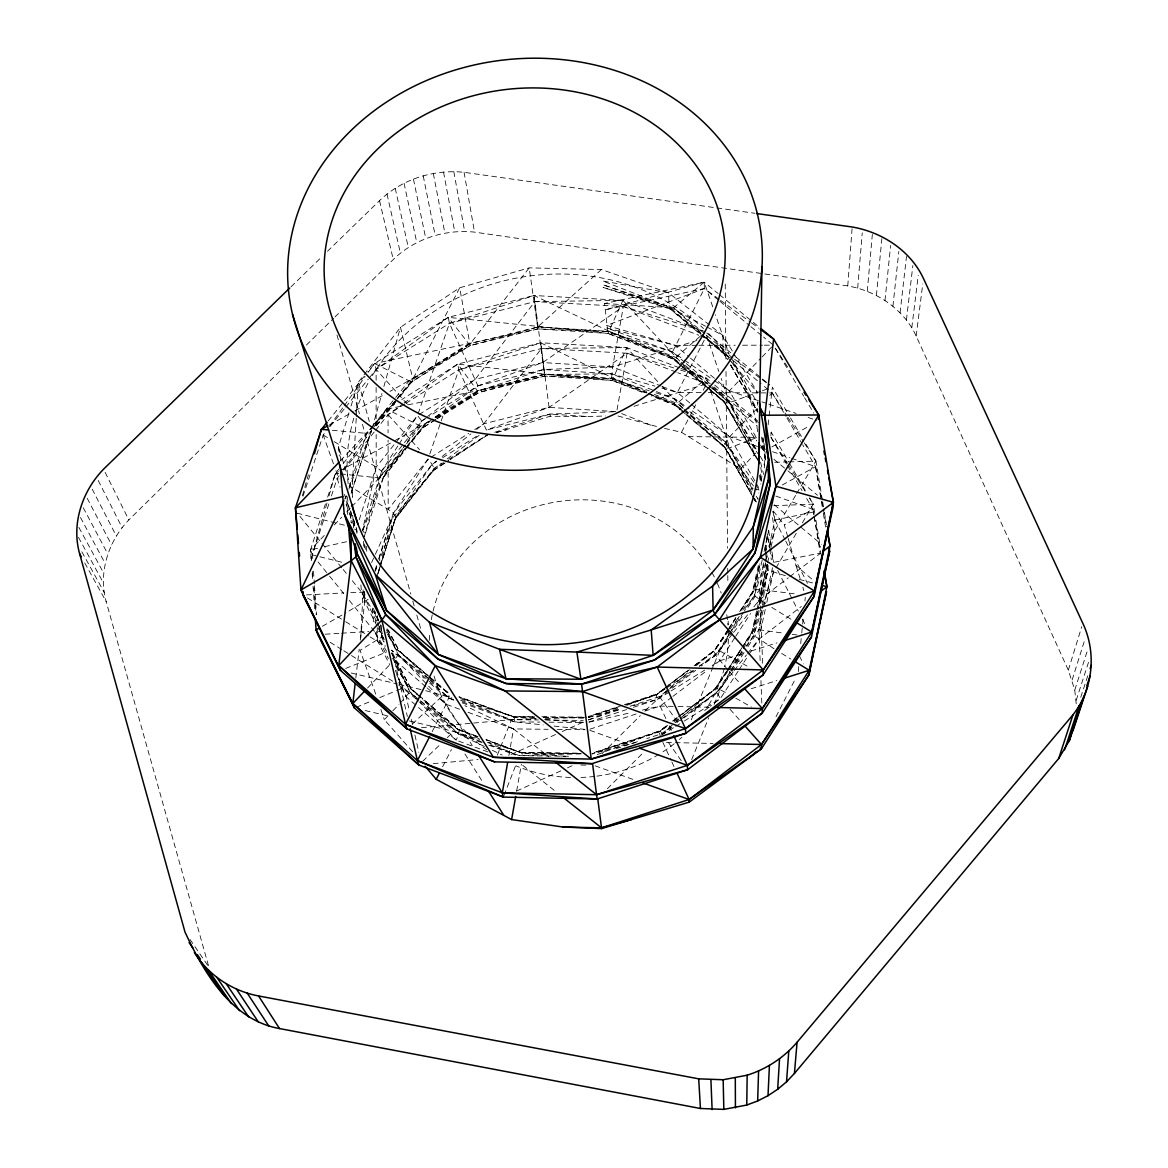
<?xml version="1.0" encoding="UTF-8"?>
<svg xmlns="http://www.w3.org/2000/svg" width="1168" height="1168" viewBox="0 0 1168 1168"><rect width="100%" height="100%" fill="white"/><g stroke="black" fill="none" stroke-linecap="round" stroke-linejoin="round"><path stroke-width="0.75" stroke-dasharray="5 3.75" d="M730.307 364.708L757.594 411.968L757.755 401.675M786.575 464.09L771.084 437.547L771.216 432.131L788.604 461.886M360.751 637.859L363.117 589.811M189.99 939.408L208.882 967.089L106.2 601.666C98.054 572.816 108.405 541.149 128.83 519.906L301.213 350.166M356.225 418.29L351.991 490.414L352.415 497.597M356.328 416.48L358.342 382.228L400.478 327.259L459.681 287.781L529.206 267.866L601.447 269.545L668.519 292.803L722.846 335.435L733.27 352.575M798.328 671.571L798.722 666.388M1076.224 703.793L1074.764 690.054L1068.34 670.14L916.165 336.048C903.769 309.053 876.584 290.978 847.764 285.926L852.071 228.797M857.677 288.189L862.232 232.885M397.383 398.945L412.873 379.235L459.681 287.781L470.193 345.611L412.304 381.513L373.848 425.181M867.269 291.401L872.35 234.388M876.409 295.519L881.855 238.622M800.708 643.583L801.584 634.706M801.759 632.925L802.46 625.814M802.635 624.048L803.35 616.938M804.927 600.936L805.278 597.388M884.994 300.512L890.615 245.499M892.921 306.308L898.849 251.441M770.822 435.737L771.216 432.131M765.098 451.812L764.31 467.93M768.121 424.86L768.938 417.677M769.128 415.881L772.369 387.148L789.597 416.436M900.09 312.834L906.499 256.391M355.802 678.112L359.204 649.131M360.27 640.079L364.737 602.031L364.679 591.154M906.412 320.032L912.865 265.53M911.799 327.799L918.238 275.429M916.165 336.048L922.778 283.897M760.134 660.592L758.908 629.742L762.178 606.776M762.427 605.009L768.208 564.363L759.288 605.112M763.463 562.903L759.667 589.446L760.251 603.987M765.244 550.508L767.011 538.127M508.868 755.55L513.555 728.92L464.893 705.676M516.65 791.028L521.381 764.281M369.365 377.775L376.111 369.395L449.432 323.361L534.886 301.607L623.362 306.454L612.645 366.956L611.565 378.812L612.309 380.461L644.488 393.207M617.025 409.88L627.099 353.232L626.647 347.553L540.696 342.793L457.71 364.095L401.734 399.573M743.257 648.678L753.856 629.917L757.623 610.762L751.988 632.019L744.264 644.094M742.833 610.119L754.44 589.723L759.755 562.859M364.401 532.739L362.489 530.681L376.198 467.069L376.169 434.511M765.536 562.757L759.667 589.446L746.965 608.937M765.916 560.976L767.099 555.632M769.04 546.741L774.91 520.052L773.523 511.234M756.587 611.01L751.988 632.019L742.22 647.087M756.981 609.258L766.179 567.225L765.712 563.691M767.215 564.465L759.477 599.797L755.506 605.885M767.61 562.699L769.157 555.647M771.084 546.814L774.574 530.914L795.7 495.247M742.979 646.692L753.856 629.917L758.908 606.878M759.185 610.791L753.783 635.48L746.892 646.123M760.733 603.725L768.062 570.218L767.639 564.874M748.016 646.546L758.908 629.742L772.457 567.706M765.259 609.462L758.733 639.378L748.907 654.547M766.792 602.425L773.318 572.51L775.129 569.4M740.804 610.163L752.499 592.015L758.295 565.662M740.804 610.645L754.44 589.723L760.295 563.064M762.135 560.319L754.353 595.695L744.41 610.966M764.076 551.471L768.748 530.228L766.354 539.061M379.615 567.268L377.833 574.233L379.483 569.02M380.067 565.531L393.412 513.292L428.028 459.112L432.131 464.368L434.16 468.499L433.576 470.397L395.061 519.147L379.308 560.611M767.23 564.801L768.062 570.218L757.959 609.068L766.179 567.225L765.624 563.648M739.665 611.711L752.499 592.015L759.886 563.764M372.183 428.32L381.936 393.47M383.892 386.491L400.478 327.259L412.873 379.235L412.304 381.513L398.857 398.127M432.642 418.976L423.882 425.386L423.298 427.459L406.654 448.278M312.586 558.523L312.338 554.902L327.04 502.853M328.996 495.904L335.377 473.361L338.72 469.171M302.395 495.743L308.396 474.777M348.969 412.83L338.559 446.833L339.319 455.885M351.057 406.026L358.342 382.228L369.307 421.517M1068.34 670.14L1081.729 626.72M761.697 609.959L753.783 635.48L744.308 648.576M762.222 608.251L773.318 572.51L772.486 567.122M766.588 556.494L754.353 595.695L743.739 610.28M769.245 547.967L774.574 530.914L772.325 516.533M375.045 570.393L376.651 565.312M378.797 558.523L391.076 519.541L433.576 470.397L448.629 460.44M375.089 571.342L376.709 566.217M378.855 559.384L393.412 513.292L432.131 464.368L436.438 460.995M377.906 573.576L380.593 565.078M381.118 563.37L395.923 516.855L432.131 464.368L436.657 461.506M380.023 567.283L395.923 516.855L434.16 468.499L441.416 463.156M1072.136 679.951L1085.16 638.56M376.841 576.977L379.556 568.393M380.111 566.67L395.923 516.855L393.412 513.292L388.199 509.394L349.451 486.107M371.687 430.058L350.984 493.582L371.687 430.058L348.852 489.129M362.489 530.681L381.6 471.157L398.098 445.592M402.478 448.702L384.228 474.938L364.358 536.725L381.6 471.157L421.765 421.02L475.201 379.381L534.886 301.607L534.024 295.519L448.205 317.346L374.563 363.511L367.774 371.92M1074.764 690.054L1087.919 648.985M359.218 519.789L376.198 467.069L395.164 443.387M325.434 503.948L310.527 549.851L311.287 560.757M327.639 497.145L335.377 473.361L338.516 471.624M341.684 562.202L312.338 554.902L329.186 502.912M331.435 495.977L337.056 478.646L339.158 475.697M1076.166 700.347L1089.394 659.599M349.101 487.1L366.635 433.372L372.227 426.466M1080.75 697.208L1087.934 675.308M303.008 496.21L323.2 435.007L325.303 432.087M429.795 453.958L458.863 369.73L457.71 364.095L544.346 374.037L612.309 380.461L644.765 392.609M418.086 413.822L449.432 323.361L448.205 317.346L607.959 333.406L671.585 356.897L681.703 364.358M362.956 530.462L384.228 474.938L405.749 448.03M375.527 570.568L376.797 567.254M504.007 795.423L515.614 765.609M497.334 755.141L511.496 719.692L536.492 718.846M691.66 759.711L708.684 717.824M714.13 704.421L720.262 689.339L729.985 672.14M691.222 719.926L719.619 650.912L728.54 635.217M684.93 362.445L672.476 351.933L704.362 288.554L704.202 282.16L604.586 303.519L607.959 333.406L672.797 358.897L678.287 363.423M705.355 331.814L622.88 300.38L607.959 333.406L537.879 328.923L374.563 363.511L366.183 375.191M371.614 562.582L374.607 555.968M375.366 554.304L391.076 519.541M362.854 598.819L365.044 594.205M344.706 499.013L346.268 495.772L347.772 515.614M432.16 731.65L446.103 704.289L448.687 697.924L449.081 693.602L431.503 678.535M442.599 766.792L451.403 749.579M776.034 716.729L795.744 678.126M689.748 402.945L677.367 392.463L705.487 337.786L700.464 335.873M664.592 428.393L681.513 432.291L695.705 404.814M703.224 390.258L706.552 383.79L677.82 372.738M730.876 670.578L742.366 650.24M729.445 633.655L739.256 616.397M776.048 567.852L796.941 532.126M802.387 522.811L813.293 504.167L809.643 497.904M796.62 493.699L815.921 461.126L805.029 442.628M728.817 668.257L714.86 689.295L679.134 716.524M729.781 666.738L743.301 645.612M399.062 444.088L417.502 415.531L421.765 421.02L403.5 447.256M695.237 665.351L714.013 651.087L728.146 629.844M729.124 628.326L735.942 617.726M726.584 671.206L714.86 689.295L678.666 716.656M727.562 669.702L741.242 648.605M727.153 671.104L716.261 687.879L680.229 718.32M728.146 669.571L741.987 648.225M730.161 671.936L716.378 693.193L680.389 720.627M731.139 670.417L742.95 652.197M744.045 652.664L720.262 689.339L681.075 719.167M738.103 671.22L720.422 698.522L710.348 706.202M739.081 669.717L747.929 656.066M727.825 629.888L714.013 651.087L694.055 666.081M728.817 628.369L735.723 617.77M696.332 665.585L715.473 649.51L727.168 631.567M728.146 630.078L735.928 618.12M730.496 632.326L715.604 655.219L701.399 665.994M731.489 630.793L743.417 612.485M699.559 666.14L719.619 650.912L742.089 616.427M734.672 637.903L719.78 660.781L712.684 666.169M735.665 636.385L750.542 613.507M666.972 686.331L656.255 694.96L625.683 705.063M343.377 469.784L372.899 428.379M373.95 426.904L386.593 409.15L395.675 403.398M329.493 426.247L343.115 407.282M344.166 405.822L365.131 376.651M727.474 671.848L714.86 689.295L720.422 698.522L681.835 722.539M728.525 670.388L743.257 650.036M728.876 630.676L714.013 651.087L715.604 655.219L728.058 670.067M729.942 629.231L739.49 616.105M386.915 630.443L398.303 654.664L394.477 659.818L407.34 716.407M425.721 686.726L394.477 659.818L391.061 651.51L409.939 691.938L400.142 703.194M395.061 519.147L434.16 468.499L446.41 460.747M376.125 380.242L376.111 369.395L374.563 363.511L409.121 380.856L412.304 381.513L470.368 343.626L529.206 267.866L537.879 328.923L607.185 331.566L672.476 351.933L682.944 359.102M340.647 473.901L379.279 477.931L383.367 477.42L423.882 425.386L430.043 421.517M376.359 425.707L396.273 400.361M733.095 671.95L716.378 693.193L680.214 717.561M734.205 670.534L746.469 654.956M747.578 653.54L758.733 639.378L801.321 606.469M428.028 459.112L388.199 509.394L388.083 440.161M732.467 633.903L715.604 655.219L699.282 666.154M733.592 632.472L749.345 612.587M753.856 606.893L759.477 599.797L788.269 577.839M343.859 470.12L374.446 431.722M375.585 430.291L388.039 414.655L402.566 404.113M343.173 463.579L386.593 409.15L400.843 406.274M351.772 506.693L379.279 477.931L405.413 445.198M406.552 443.782L420.188 426.7L429.225 421.02M383.367 477.42L405.544 449.665M396.288 442L417.502 415.531M406.887 446.614L423.882 425.386M328.193 420.933L366.65 373.322M333.493 463.842L323.2 435.007L325.463 432.218M329.96 426.627L344.589 408.479M345.728 407.077L368.241 379.162M373.337 425.079L394.58 398.814M395.704 397.441L409.121 380.856L468.383 344.034L537.587 327.098L607.185 331.566L671.585 356.897L681.163 364.985M375.118 425.824L412.873 379.235L470.368 343.626M376.432 425.824L397.733 399.514M379.279 477.931L405.457 447.913M406.639 446.556L423.298 427.459L435.416 419.487M340.414 460.791L372.636 426.554M753.856 629.917L751.988 632.019L753.783 635.48L774.034 648.751M324.266 535.455L310.527 549.851L311.462 560.669M334.267 525.001L341.771 517.161M346.779 511.92L350.517 508.007M367.526 688.069L389.572 664.957M412.596 751.696L384.316 719.663L387.966 715.867M392.842 710.786L398.93 704.465M756.09 437.299L729.343 390.842L760.835 358.226M762.091 356.912L773.435 345.173L763.565 337.085M757.185 408.406L729.635 436.759L725.518 442L724.043 446.234L751.783 494.984M769.712 395.514L772.223 392.944L762.485 384.9M681.513 432.291L740.483 468.85L755.784 453.199M760.879 447.986L763.434 445.373M607.389 788.721L644.356 751.506M602.119 753.55L640.327 715.561M645.422 710.494L669.001 688.536M306.396 345.056L333.625 318.265M334.924 316.981L393.251 259.559C414.465 238.856 445.154 228.972 474.515 232.125L847.764 285.926M291.022 286.788L322.266 256.376M327.478 251.31L379.542 200.633C401.719 179.273 433.591 169.126 464.076 172.309L715.006 207.67M422.699 761.273L439.518 745.126M447.271 737.665L453.739 731.46L479.683 739.548M412.26 724.116L443.46 694.902L451.972 697.53M601.447 269.545L537.587 327.098L470.193 345.611L389.981 391.426M709.18 380.505L706.421 378.198L674.987 405.281L651.262 395.894M699.982 336.472L675.79 357.423L672.797 358.897L609.404 331.405L534.024 295.519L449.432 323.361L477.916 385.849L434.102 417.896M678.842 719.488L662.198 733.533L646.824 738.585M670.359 687.383L690.872 670.169M368.124 599.301L347.48 611.915M375.731 694.128L360.08 650.284L381.732 637.1L380.943 624.53M442.176 456.484L470.865 433.956M476.602 429.444L483.771 423.823L541.499 348.487L540.696 342.793L458.863 369.73L406.522 402.931M789.714 576.744L819.936 553.69M667.702 725.24L659.132 731.781L591.942 753.959L635.728 742.439M673.41 720.89L677.703 717.619M661.672 734.891L671.746 727.211M664.913 688.39L656.255 694.96L625.61 704.727M666.359 687.295L689.47 669.731M633.465 707.312L657.409 699.413L695.734 670.315M672.87 720.948L677.206 717.648M678.652 716.539L716.261 687.879L728.029 693.748M670.914 726.905L662.198 733.533L659.847 730.876L593.505 752.747L659.132 731.781L668.169 725.693M676.725 722.481L679.615 720.276M704.596 710.582L708.903 707.297M668.403 685.251L688.375 670.082M694.084 665.76L715.473 649.51M630.048 706.246L659.424 696.566L668.023 690.054M669.454 688.959L693.821 670.476M644.721 711.137L660.139 706.071L671.498 697.442M672.914 696.362L707.005 670.49M672.87 721.021L677.206 717.736M626.924 705.297L656.985 693.923L664.11 688.565M665.541 687.499L688.346 670.359M447.213 458.878L479.128 435.387M404.011 403.062L457.71 364.095L477.405 390.769L544.565 376.125L611.565 378.812L649.101 390.681M701.939 330.763L623.362 306.454L542.711 362.547L477.916 385.849L429.342 416.261M679.265 367.774L626.647 347.553L541.499 348.487L458.863 369.73L486.384 430.043L549.062 407.369L627.099 353.232L673.659 367.891M674.199 721.62L678.71 718.583M665.161 689.003L656.255 694.96L657.409 699.413L631.508 706.202M666.636 688.01L693.339 670.125M436.934 418.494L479.362 390.623L543.631 369.511L612.645 366.956L696.902 340.487M433.576 470.397L448.614 460.542M487.713 434.934L450.118 459.564L487.771 434.569L447.943 459.769M404.975 403.909L388.039 414.655L388.083 432.875M431.036 457.199L468.704 433.357M474.734 429.547L483.771 423.823L549.062 407.369L616.719 411.662L549.938 414.071L486.384 430.043M442.687 457.695L478.851 434.817M419.02 414.582L475.201 379.381L542.711 362.547L612.645 366.956L660.767 385.922M421.765 421.02L427.824 417.21M435.255 417.239L477.405 390.769L544.346 374.037L613.682 378.403L647.466 391.747M436.204 417.662L479.362 390.623L544.303 374.475L611.696 373.877L654.898 386.097M435.372 419.881L423.298 427.459L386.593 409.15L388.039 414.655L419.546 449.68M436.89 418.932L479.172 392.419L544.303 374.475L611.565 378.812L646.897 392.813M661.774 735.022L674.126 727.343M675.673 726.379L680.302 723.503M657.409 699.413L669.585 691.879M671.104 690.93L704.567 670.198M712.173 665.497L719.78 660.781L744.089 653.189M429.503 421.283L393.485 441.387M435.708 417.677L479.172 392.419L544.565 376.125L612.309 380.461L626.647 347.553L660.796 385.017M322.368 626.282L345.903 612.806M771.858 446.891L809.059 426.13M329.376 424.933L353.305 411.705M354.897 410.829L383.6 394.959M340.092 470.762L391.922 442.249M782.253 485.012L815.585 466.674L802.664 444.701M787.728 536.769L784.312 524.914L812.986 509.35L806.606 498.415M516.519 791.086L560.917 770.836M567.502 767.829L574.087 764.836M511.088 754.499L555.545 734.526M562.129 731.562L583.533 721.941M356.196 707.341L371.351 701.063M379.775 697.588L394.945 691.325M396.624 690.624L403.369 687.835L418.976 699.763M345.67 668.432L386.316 652.167M597.242 754.645L659.847 730.876L667.074 725.401L659.132 731.781L660.241 735.986M588.497 719.838L620.237 707.823M756.28 437.766L729.708 447.767L725.576 448.337L681.82 411.107M760.806 391.309L729.416 402.624L725.153 403.121L709.998 390.316M762.456 390.725L769.07 388.331M494.677 432.291L549.938 414.071L589.314 416.611L605.433 415.939M622.588 705.268L588.19 716.612L618.806 706.888M624.311 704.698L656.985 693.923M588.322 717.4L618.894 707.312M588.555 719.897L621.405 709.093M588.979 721.999L626.617 709.575M589.913 729.182L636.166 713.955M616.091 748.717L639.991 740.833M751.155 688.755L776.778 680.608M496.298 432.627L550.23 416.246L589.314 416.611M751.024 651.029L777.056 642.896M633.99 406.303L706.552 383.79L710.874 387.017M588.351 717.502L621.157 708.918M496.327 432.423L506.591 429.839M477.916 385.849L543.631 369.511L611.696 373.877L654.795 390.915M317.55 548.259L310.527 549.851L312.338 554.902M324.587 546.668L347.465 541.529M589.037 722.16L631.698 712.495M642.371 710.086L660.139 706.071L676.272 706.465M772.734 511.292L774.91 520.052L815.352 511.628M407.968 404.829L477.405 390.769M767.595 537.82L773.625 562.377L820.856 552.99M433.197 763.668L478.135 759.507M421.473 727.693L471.887 723.211M473.682 723.05L511.496 719.692L538.404 719.97M325.186 634.224L339.727 633.319M341.552 633.202L368.825 631.508M306.454 594.921L343.713 592.921M350.809 592.541L364.416 592.278M754.44 589.723L759.667 589.446L796.576 594.089M773.771 505.686L813.293 504.167L814.768 513.146M545.412 718.554L584.686 717.24M580.963 753.667L519.468 755.667L489.129 744.498M774.647 462.28L787.203 461.929M788.999 461.886L815.921 461.126L822.374 500.035M679.791 361.131L622.88 300.38L534.886 301.607L544.565 376.125L540.696 342.793L613.682 378.403L646.824 392.93M697.077 345.29L675.25 345.334L606.864 328.033L672.476 351.933M698.887 345.29L735.256 345.232M742.527 345.217L762.529 345.188M764.339 345.188L773.435 345.173M661.818 388.053L677.367 392.463L701.077 392.579M708.377 392.609L772.223 392.944L786.779 415.662M460.499 700.158L513.292 716.495L532.929 716.67M541.85 716.758L586.467 717.181M534.243 717.473L514.373 717.298L459.126 697.252M543.281 717.561L586.628 717.955M545.573 720.043L583.241 720.437M462.178 702.829L514.475 721.853L539.952 722.101M549.048 722.189L583.62 722.525M688.186 436.598L756.674 437.387M468.018 712.29L513.555 728.92L548.142 729.299M557.253 729.401L584.555 729.708M577.313 753.141L521.176 752.499L488.326 742.249M581.211 753.842L522.198 753.17L486.399 740.03M568.539 756.28L519.468 755.667L521.176 752.499L581.065 753.74M580.832 765.055L586.234 765.113M535.703 718.831L514.373 717.298L458.936 696.829L513.292 716.495L534.754 716.918M543.704 717.108L584.832 717.926M666.446 742.439L713.064 743.461M678.068 706.509L710.334 707.297M622.88 300.38L534.024 295.519L537.879 328.923L470.193 345.611L448.205 317.346L376.111 369.395L407.763 404.668M604.586 303.519L673.571 307.768L705.501 334.486M537.674 326.894L609.404 331.405L675.79 357.423L679.922 360.897M544.595 719.473L583.708 722.306M565.487 756.338L522.198 753.17L486.341 739.826M382.695 633.844L379.98 631.669L374.271 631.173L349.042 600.089M332.267 430.306L366.635 433.372M338.881 473.726L335.377 473.361L340.092 487.187M460.528 698.537L514.475 721.853L543.237 724.934M554.026 726.087L588.205 729.737M758.908 629.742L783.421 633.129M792.181 634.341L797.437 635.056M716.816 207.933L754.732 213.262M617.93 415.983L657.818 426.831M365.146 710.538L388.185 715.984M409.442 720.992L453.739 731.46L482.399 742.016M351.218 672.987L397.339 683.952M399.12 684.36L423.955 690.259M425.721 690.682L451.958 697.997M344.312 525.191L297.387 513.219L342.005 568.071M785.407 575.722L768.062 570.218M799.233 579.386L813.059 583.051M680.564 370.066L706.421 378.198L708.129 383.294M655.92 392.842L674.681 398.784L686.565 406.99M714.378 380.607L729.343 390.842L767.011 403.573M768.719 404.157L796.109 413.414M808.095 417.458L816.651 420.349M765.726 449.33L729.635 436.759L688.054 408.026M772.603 451.724L789.802 457.695M791.51 458.294L815.585 466.674L822.958 507.219M759.025 490.064L755.652 488.866L758.952 493.027M775.888 496.093L812.986 509.35L813.921 514.621L812.986 509.35M589.913 730.35L629.231 744.483M595.154 765.828L634.443 779.917M453.739 699.763L448.687 697.924L398.303 654.664L386.681 632.151M462.178 701.72L511.496 719.692M459.593 709.21L446.103 704.289L427.079 687.894M420.392 700.844L457.301 729.036L477.478 736.439M485.873 739.534L521.176 752.499L522.198 753.17L522.257 756.046M477.873 736.891L457.301 729.036L421.925 698.464M482.121 742.717L458.703 734.103L420.772 701.296M488.823 745.169L515.584 755.024M487.947 751.929L456.206 740.205L417.034 706.231M457.301 729.036L477.8 736.658M653.306 395.806L673.819 403.471L682.433 409.895M623.362 306.454L698.785 335.231M680.959 368.416L706.421 378.198M676.126 372.081L627.099 353.232L541.499 348.487L549.062 407.369M662.431 386.564L677.367 392.463M656.445 391.572L674.681 398.784L684.302 406.96M654.226 394.404L677.878 403.748L683.324 408.377M648.576 393.485L673.819 403.471L724.043 446.234L751.725 494.254M621.624 413.603L651.043 425.269M479.055 738.687L459.112 730.015L422.042 698.42M487.363 742.308L515.628 754.586M648.474 393.66L674.987 405.281L680.433 409.837M453.549 700.245L448.687 697.924L430.408 680.535M484.413 746.483L458.703 734.103L422.378 699.384M492.458 750.352L502.094 754.995M705.487 326.222L669.191 306.965L602.498 280.933L668.519 292.803L669.191 306.965L670.461 309.17L724.686 354.634L727.357 359.262M707.063 327.069L722.846 335.435L723.036 352.108L726.671 358.415M719.619 650.912L749.141 667.205M735.796 698.172L751.331 707.005M430.014 679.455L449.081 693.602L396.551 649.058L387.061 633.64M323.2 435.007L327.887 437.839M334.121 441.606L376.198 467.069L381.6 471.157L384.228 474.938M781.684 653.438L790.867 659.059M765.624 603.593L754.353 595.695L752.499 592.015M771.785 607.389L793.306 620.675M307.491 597.958L344.107 620.734M345.626 621.683L368.519 635.903M370.037 636.852L385.294 646.342M330.121 642.269L342.326 649.861M343.859 650.81L349.962 654.606M351.48 655.555L392.682 681.192M398.784 684.988L418.348 700.8M684.448 360.124L712.889 379.585M719.079 299.271L704.362 288.554L605.185 309.856L704.202 282.16L718.086 293.518M720.554 300.351L750.017 321.799M751.491 322.864L758.864 328.237M683.149 365.423L710.626 385.674M712.071 386.739L725.08 396.332L756.733 440.847M733.11 358.167L705.487 337.786L731.898 359.613M734.57 359.248L760.733 378.563M762.193 379.629L769.464 385.002M513.292 716.495L514.373 717.298L514.475 721.853M683.864 410.961L725.518 442L754.835 483.61M712.305 388.083L758.295 422.466M428.583 678.374L391.397 650.138L424.276 678.404M513.555 728.92L548.726 756.806M522.782 765.39L555.107 791.043M700.902 334.033L670.461 309.17L602.849 284.7L669.191 306.965L700.946 333.581M702.275 335.158L723.036 352.108L757.871 393.09L734.205 354.138M719.473 294.657L759.711 327.595M718.451 300.103L704.362 288.554L606.615 325.434L675.25 345.334L689.12 356.999M719.868 301.256L749.462 325.522M750.878 326.675L762.149 335.931M706.757 332.968L734.672 356.021M736.074 357.174L761.2 377.921M762.587 379.074L769.581 384.841M679.659 364.562L723.547 400.828L757.871 460.177M773.946 459.331L786.59 469.755M787.991 470.908L817.498 495.232M733.3 360.766L761.098 383.746M714.699 385.09L757.433 420.655M709.297 386.082L757.36 426.116M706.888 335.654L729.109 354.225L715.473 314.761M681.805 410.975L724.043 446.234L752.294 490.151M702.318 334.749L723.036 352.108L727.357 359.277M774.282 504.795L821.308 544.288M690.507 358.167L716.86 380.345M718.247 381.513L729.343 390.842M685.426 365.54L707.414 384.082M712.918 388.71L729.416 402.624L756.63 449.957M686.317 363.613L712.626 385.82M714.013 386.988L725.08 396.332L756.192 450.527M682.521 366.139L723.547 400.828L757.871 453.666M681.061 365.876L671.585 356.897M682.448 367.044L708.611 389.148M691.12 404.113L729.635 436.759L755.258 481.581M689.792 411.632L725.518 442L752.849 489.947M684.696 409.53L729.708 447.767L753.097 488.75M680.462 409.939L673.819 403.471M788.21 538.463L796.007 565.56L814.023 580.963M420.67 697.238L408.304 686.711L394.127 663.57M430.16 677.382L399.062 650.722L387.075 628.72M447.169 692.478L396.551 649.058L386.55 629.698M429.766 683.119L443.46 694.902M417.429 694.026L410.713 688.215L391.076 652.094M418.772 695.179L459.112 730.015L458.703 734.103L456.206 740.205L419.94 702.362M420.553 697.296L408.304 686.711L392.477 655.949M392.506 658.066L409.939 691.938L419.429 700.128M419.706 701.983L453.739 731.46M415.677 705.063L406.23 696.858L398.799 682.375M700.464 332.427L673.571 307.768L603.097 287.459L670.461 309.17L673.571 307.768L704.202 282.16L713.108 307.899M705.852 337.362L724.686 354.634M681.134 362.357L706.479 385.834M707.808 387.061L725.153 403.121L756.017 457.462M683.178 408.698L662.022 386.345M684.506 409.939L725.576 448.337L751.871 495.057M429.094 679.294L399.062 650.722L388.345 630.005M417.195 694.42L410.713 688.215L390.93 649.831M398.303 654.664L446.103 704.289L472.266 745.505M409.939 691.938L418.699 701.063M730.073 709.341L740.95 721.517M729.241 671.396L739.87 683.338M343.144 569.473L347.714 575.094M352.298 580.73L361.452 591.972L378.52 619.755M318.061 561.954L328.398 574.671M329.537 576.087L344.458 594.439M773.289 511.044L784.312 524.914M740.483 468.85L753.477 486.005M659.424 696.566L678.331 723.08M760.952 446.775L764.106 451.228L765.77 461.813M755.886 485.1L759.025 489.553M668.286 742.235L681.484 761.069M775.406 348.21L790.167 370.971M756.192 496.21L758.134 499.232L756.382 496.137M787.758 417.18L803.292 441.431M804.27 442.949L815.921 461.126M771.084 437.547L787.393 463.287M788.356 464.806L805.613 492.049M809.453 498.108L813.293 504.167M464.922 753.959L483.348 783.027M375.22 632.706L386.564 651.218M775.26 348.254L803.686 396.186M804.606 397.733L813.775 413.195M790.517 417.969L801.394 436.467M772.223 392.944L786.064 416.465M786.984 418.042L801.744 443.139M789.51 463.448L805.978 491.64M787.48 465.638L802.051 490.618M730.891 357.32L757.682 403.573M730.934 365.453L757.725 411.822M760.543 445.037L764.106 451.228M730.905 365.482L757.594 411.968M760.251 456.279L763.887 462.586L764.719 467.974M723.547 400.828L756.003 457.447M756.149 483.129L758.791 487.771M752.63 495.845L756.236 502.182M752.674 496.546L756.251 502.839L752.747 496.604M84.738 562.932L106.2 601.666M81.862 551.822L104.215 592.366M78.475 537.338L103.383 582.832M379.06 626.311L379.98 631.669L384.243 639.524M78.869 527.41L103.733 573.211M80.49 517.512L105.237 563.604M83.264 507.759L107.865 554.143M87.191 498.254L111.602 544.93M774.91 520.052L784.925 539.514M785.757 541.149L807.468 583.328M376.432 621.055L361.452 591.972L360.897 584.905M377.264 622.675L382.243 632.37M377.133 626.106L364.737 602.031L363.89 591.183M377.95 627.712L384.141 639.772M380.724 624.719L381.732 637.1L384.214 641.933M92.199 489.144L116.391 536.083M375.103 632.779L388.404 658.694M396.711 674.885L403.369 687.835M376.622 631.479L377.352 640.546L389.732 664.68M777.727 570.495L798.284 611.039M802.401 619.157L805.686 625.639M98.214 480.515L122.158 527.702M733.11 362.211L757.915 411.72M799.481 656.022L803.409 663.891M105.135 472.368L128.83 519.906M757.959 460.119L729.416 402.624L721.196 378.447M751.739 492.546L729.708 447.767L710.407 390.083M754.893 498.94L756.47 502.152M662.869 742.366L671.118 760.324M671.863 761.959L674.856 768.486M660.139 706.071L666.183 719.24M669.206 725.824L671.469 730.774M373.337 608.353L379.469 623.289M381.732 637.1L385.133 645.393M395.339 670.301L406.23 696.858L408.99 709.005M335.917 470.616L338.939 479.099M344.385 494.371L356.488 528.286L357.393 533.645M346.181 504.24L355.306 529.849M706.523 335.274L718.86 371.541M380.885 709.443L384.316 719.663M796.007 565.56L800.211 578.919M802.825 587.27L803.876 590.599M336.983 334.997L359.437 413.779M362.43 424.276L410.815 594.074M412.815 601.082L414.304 606.338M416.801 615.083L420.787 629.085M760.587 462.192L763.624 474.456M379.542 200.633L393.251 259.559M411.37 719.415L412.552 724.613M414.917 735.022L418.874 752.367M387.017 194.092L400.42 253.193M395.222 188.282L408.304 247.558M404.07 183.259L416.801 242.681M413.443 179.084L425.794 238.637M423.21 175.799L435.197 235.454M760.339 476.559L761.375 481.829M765.128 548.537L766.164 553.822M433.299 173.463L444.891 233.206M443.548 172.105L454.761 231.892M823.279 508.985L826.491 526.622M453.841 171.711L464.66 231.527M814.242 516.373L820.564 551.544M464.076 172.309L474.515 232.125M340.998 461.01L338.559 446.833L351.991 490.414L352.546 497.583M347.086 496.458L351.656 523.06M377.235 615.58L378.753 624.515M822.666 501.802L824.141 510.65M824.433 512.416L826.491 524.797M815.585 466.674L822.141 506.27M823.338 513.467L825.732 527.863M815.95 520.315L820.389 547.237M814.154 516.504L820.33 554.055M763.098 437.825L763.653 441.343M763.93 443.11L765.04 450.147M761.536 437.109L765.463 462.251M760.777 467.521L762.149 476.34M760.66 474.018L761.755 481.041M768.69 530.695L771.698 550.055M771.975 551.822L773.625 562.377M759.404 475.128L760.791 484.078M767.741 536.608L769.405 547.383M769.697 549.179L771.362 559.939M765.215 545.003L766.573 553.807M765.274 552.187L766.106 557.603M549.938 414.071L550.23 416.246M762.587 437.854L765.668 460.791M760.631 475.843L761.332 481.143M312.411 571.502L313.039 578.715M313.827 587.738L316.178 614.821M379.542 626.355L379.98 631.669M375.016 611.521L375.892 622.413M766.091 545.281L766.515 550.624M766.646 552.406L767.069 557.749M372.431 608.105L373.702 624.077M366.358 546.361L366.796 551.763M365.073 545.792L365.365 549.413M363.321 541.295L363.876 548.361M356.488 528.286L356.897 533.586M354.342 520.899L355.043 529.863M352.663 515.278L353.641 527.936M313.477 571.21L314.367 583.912M314.484 585.723L316.513 614.733M312.163 573.488L312.542 578.948M313.053 586.219L314.82 611.682M353.773 520.943L354.079 526.345M760.324 605.812L762.748 665.833M760.923 680.535L761.857 704.129M725.24 284.028L725.927 362.387M726.014 371.497L727.547 548.274M727.722 568.32L727.766 573.795M727.781 575.605L727.854 582.905M728.175 621.172L728.219 624.822M377.162 616.938L377.191 620.573M377.249 627.829L377.352 640.546M364.401 543.981L364.416 547.602M351.042 511.73L351.086 522.622M376.125 387.484L376.154 425.473M348.152 483.742A206.4 184.851 -8.2 0 1 355.116 413.735M355.656 412.07A206.4 184.851 -8.2 0 1 368.037 383.177M372.373 375.512A206.4 184.851 -8.2 0 1 703.516 328.573M708.567 333.479A206.4 184.851 -8.2 0 1 730.686 360.503M731.635 361.949A206.4 184.851 -8.2 0 1 757.769 432.686M728.336 630.194A149.723 138.627 -8.2 0 1 724.715 666.563M724.277 668.271A149.723 138.627 -8.2 0 1 707.209 707.399M681.893 737.256A149.723 138.627 -8.2 0 1 679.382 739.461M674.213 743.739A149.723 138.627 -8.2 0 1 660.402 753.433M658.956 754.324A149.723 138.627 -8.2 0 1 596.322 776.209M594.614 776.413A149.723 138.627 -8.2 0 1 577.445 777.523M570.568 777.45A149.723 138.627 -8.2 0 1 515.964 765.858M486.852 749.9A149.723 138.627 -8.2 0 1 433.693 674.535M429.444 640.327A149.723 138.627 -8.2 0 1 429.693 633.436M431.313 619.712A149.723 138.627 -8.2 0 1 432.291 614.616M433.051 611.244A149.723 138.627 -8.2 0 1 558.173 501.612A149.723 138.627 -8.2 0 1 710.202 569.561M711.925 572.554A149.723 138.627 -8.2 0 1 715.152 578.686M717.342 583.372A149.723 138.627 -8.2 0 1 721.167 593.008M726.73 614.704A149.723 138.627 -8.2 0 1 728 625.011"/><path stroke-width="1.5" d="M340.078 464.922L344.195 513.759L356.839 553.179L386.564 610.47L438.292 654.474L505.963 678.725L580.905 679.236L653.16 655.365L713.122 610.003L753.039 549.018L753.331 526.607L768.778 459.433L759.346 402.055M289.722 288.043L103.543 469.2C82.286 491.042 71.233 523.746 79.599 553.632L185.011 932.108C203.947 972.652 231.337 1019.927 279.502 1028.555L700.45 1108.49L723.824 1109.381L746.761 1105.045L747.17 1075.202C766.456 1069.1 783.932 1057.639 797.072 1042.25L1072.969 714.787C1093.204 689.222 1096.723 652.562 1082.794 623.245L923.465 278.495C910.441 250.58 882.074 232.14 852.217 227.001L756.528 213.525M758.762 463.9L761.974 267.034M562.801 827.002L601.505 827.849L689.105 799.511L761.375 748.819L761.478 744.498L809.22 670.301L826.506 591.621L808.913 674.9L761.375 748.819L689.237 802.109L601.608 828.594L562.801 827.002L511.613 819.571L436.204 779.304L425.225 766.266M746.761 1105.045L757.667 1100.957L758.587 1070.939M757.667 1100.957L768.018 1095.686L769.435 1065.435M768.018 1095.686L777.684 1089.277L779.538 1058.763M818.447 419.443L818.724 414.99L773.596 338.954L761.098 328.734M777.684 1089.277L786.531 1081.831L788.794 1050.996M786.531 1081.831L794.43 1073.45L797.072 1042.25M355.16 683.557L352.824 703.486L354.517 708.027L418.83 764.996L503.364 797.087L597.184 798.985L687.572 769.77L762.208 713.195L811.439 636.998L829.616 551.252L829.017 547.661M507.613 762.646L502.313 792.824L503.364 797.087L417.399 760.631L352.824 703.486L316.09 629.873L315.331 618.967M511.613 819.571L515.716 796.386M410.158 728.788L417.399 760.631L502.313 792.824L596.556 794.707L687.339 765.361L762.324 708.567L811.76 632.063L830.01 546.011L827.659 531.863M824.52 572.364L826.886 586.716L808.913 674.9L761.478 744.498L689.105 799.511L689.237 802.109M808.884 399.806L818.724 414.99L833.383 502.328L814.14 596.308L763.113 674.929L685.689 733.387L591.242 759.083L505.131 690.93L437.912 659.044L386.564 610.47L344.195 513.759L375.512 574.89L429.43 622.252L499.539 649.306L576.89 652.051L651.189 629.961L712.597 586.117L753.039 549.018L768.281 480.209L768.778 459.433L766.704 450.644M760.339 329.303L773.596 338.954L764.821 415.896L770.281 483.64L754.966 552.946L714.758 614.383L654.372 660.081L581.576 684.112L506.08 683.543L437.912 659.044L385.805 614.645L355.86 556.873L354.882 544.215M348.458 524.636L351.218 560.728L381.848 620.047L435.241 665.687L505.131 690.93L582.555 691.602L657.204 667.03L719.108 620.208L760.28 557.253L775.932 486.253L818.724 414.99L761.288 415.239M784.005 640.736L811.76 632.063L829.616 551.252M794.43 1073.45L1058.719 758.499L1069.333 740.658L1074.458 724.277M753.039 549.018L770.281 483.64L768.077 469.536M314.396 453.797L321.404 429.342L327.069 422.334M759.477 406.654L764.821 415.896L775.932 486.253L754.966 552.946L713.122 610.003L651.189 629.961L653.16 655.365L576.89 652.051L580.905 679.236L654.372 660.081L719.108 620.208L814.505 591.008L832.945 507.963L832.054 502.634M1058.719 758.499L1072.969 714.787M1090.138 668.578L1091.248 665.205M1064.588 749.871L1079.086 705.837M828.813 477.551L833.383 502.328L814.505 591.008L763.23 669.936L763.113 674.929L685.441 728.642L582.555 691.602L506.08 683.543L438.292 654.474L429.43 622.252L505.963 678.725L581.576 684.112L657.204 667.03L685.441 728.642L685.689 733.387L591.928 763.682L494.633 761.886L407.063 728.978L340.574 670.461L300.95 589.971L295.446 507.803L321.404 429.342L327.785 425.809M1075.232 720.933L1081.305 702.552M1086.824 685.85L1090.124 675.834M1069.333 740.658L1084.021 696.274M1072.896 730.964L1087.715 686.229M302.906 595.111L302.658 591.475L302.906 595.111L340.574 670.461L300.95 589.971L343.918 500.649M355.32 544.317L356.839 553.179L385.805 614.645L435.241 665.687L405.53 724.291L407.063 728.978L338.764 665.57L351.218 560.728L351.115 533.499M429.707 736.482L417.399 760.631L418.83 764.996L352.824 703.486L365.073 690.638M436.204 779.304L439.402 773.055M811.439 636.998L762.324 708.567L762.208 713.195L687.339 765.361L639.48 748.162M385.805 614.645L381.848 620.047L338.764 665.57L405.53 724.291L494.633 761.886M775.932 486.253L833.383 502.328L760.28 557.253L714.758 614.383L653.16 655.365M297.271 529.192L295.446 507.803L339.158 462.105M748.892 758.309L756.353 751.491M821.206 591.11L826.886 586.716L824.039 570.889M822.812 551.5L830.01 546.011L827.455 531.907M300.95 589.971L351.218 560.728L355.86 556.873L356.839 553.179L356.43 547.807M316.09 629.873L354.517 708.027L317.915 634.677L316.09 629.873L319.229 628.077M355.13 544.303L355.86 556.873L381.848 620.047L405.53 724.291L493.495 757.302L591.242 759.083L685.441 728.642L763.23 669.936L814.14 596.308L814.505 591.008L760.28 557.253M783.611 678.447L809.22 670.301L795.452 661.876M631.392 819.6L601.505 827.849L562.144 796.62M194.37 952.46C208.386 975.222 232.374 991.033 258.551 995.954L698.698 1078.838L723.167 1079.743L747.17 1075.202M295.446 507.803L342.764 496.604M720.233 743.607L761.478 744.498L744.571 725.576M717.502 707.472L762.324 708.567L744.6 688.653M657.204 667.03L763.23 669.936L714.758 614.383L713.122 610.003L712.597 586.117L753.331 526.607L768.281 480.209L770.281 483.64M591.928 763.682L493.495 757.302L435.241 665.687M321.404 429.342L328.646 429.985M821.703 585.343L826.886 586.716M642.984 782.969L689.105 799.511L677.119 773.391M580.905 679.236L499.539 649.306L505.963 678.725M760.091 748.075L761.375 748.819M796.386 622.573L811.76 632.063M555.749 762.368L596.556 794.707L597.184 798.985L502.313 792.824L478.077 754.659M438.292 654.474L375.512 574.89L386.564 610.47M200.823 961.644L224.125 995.516M208.357 970.009L231.366 1003.575M189.07 942.576L193.202 948.591M197.334 954.606L200.429 959.118M216.868 977.426L239.557 1010.714M226.285 983.821L248.58 1016.861M236.447 989.077L258.332 1021.942M247.251 993.15L268.684 1025.854M803.949 392.214L805.92 395.251M258.551 995.954L279.502 1028.555M488.195 790.678L503.715 815.147M79.599 553.632L81.307 556.727M213.671 978.74L217.92 986.683M673.746 735.709L687.339 765.361L687.572 769.77L596.556 794.707L592.614 764.033M292.526 314.265L357.963 524.155M823.907 451.009L824.564 454.556M825.221 458.09L825.864 461.637M827.499 470.485L828.156 474.018M601.608 828.594L597.812 799.219M581.576 684.112L591.242 759.083M297.738 534.535L298.497 543.441M299.256 552.347L299.563 555.91M698.698 1078.838L700.45 1108.49M710.918 1079.977L712.115 1109.6M723.167 1079.743L723.824 1109.381M735.3 1078.152L735.431 1107.863M758.747 443.037A206.4 184.851 -8.2 0 1 580.846 642.108A206.4 184.851 -8.2 0 1 351.772 504.196M433.43 420.115A201.057 173.433 -8.2 0 0 724.919 245.762A201.057 173.433 -8.2 0 0 415.604 119.983A201.057 173.433 -8.2 0 0 433.43 420.115M418.305 452.016A237.965 205.32 -8.2 0 0 761.945 243.82A237.965 205.32 -8.2 0 0 394.696 96.9A237.965 205.32 -8.2 0 0 418.305 452.016"/></g></svg>
